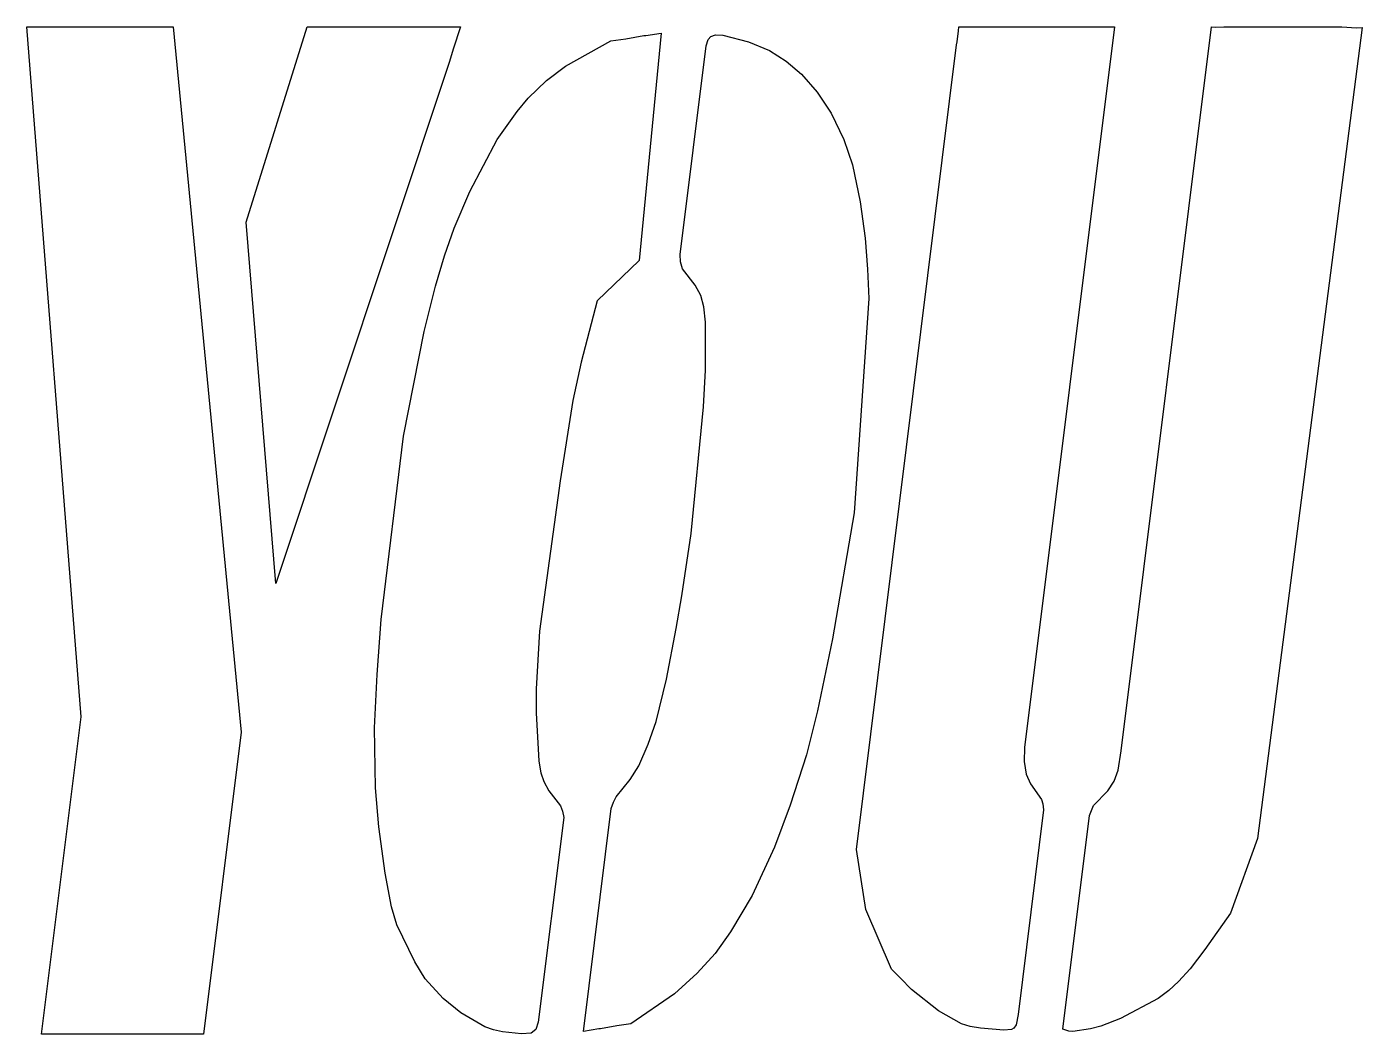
# Model space of a CAD drawing. Header units: inches. Extents: x 3 to 48.1, y 3 to 37.
import ezdxf

# ---------------------------------------------------------------- set-up
doc = ezdxf.new("R2010")
doc.units = ezdxf.units.IN
doc.header["$MEASUREMENT"] = 0
doc.layers.add('CUT', color=1, linetype='Continuous')

msp = doc.modelspace()

# ---------------------------------------------------------------- linework, layer by layer
at = {"layer": 'CUT'}
for points in [[(8.964, 3), (3.499, 3), (4.834, 13.711), (3, 36.999), (7.939, 37), (10.235, 13.194)], [(11.405, 18.21), (10.402, 30.403), (12.46, 37), (17.633, 37), (17.387, 36.239), (17.264, 35.831)], [(36.727, 11.775), (36.869, 11.454), (37.239, 10.927), (37.289, 10.776), (37.315, 10.57), (36.456, 3.666), (36.384, 3.315), (36.312, 3.206), (36.232, 3.158), (35.972, 3.135), (35.185, 3.207), (34.84, 3.265), (34.548, 3.355), (33.772, 3.788), (32.855, 4.509), (32.484, 4.899), (32.184, 5.195), (31.311, 7.216), (30.996, 9.236), (34.377, 36.392), (34.394, 36.493), (34.439, 36.857), (34.456, 37), (39.701, 37), (36.667, 12.682), (36.654, 12.206)], [(43.119, 36.989), (43.401, 36.992), (47.373, 36.999), (47.868, 36.966), (48.067, 36.977), (44.536, 9.603), (43.62, 7.086), (42.753, 5.856), (42.26, 5.213), (41.868, 4.78), (41.538, 4.476), (41.176, 4.212), (39.909, 3.537), (39.245, 3.276), (38.901, 3.181), (38.305, 3.094), (38.167, 3.11), (37.958, 3.171), (38.862, 10.385), (38.998, 10.723), (39.479, 11.213), (39.697, 11.544), (39.828, 11.916), (39.936, 12.56), (42.977, 36.991)], [(14.963, 16.994), (15.712, 23.181), (16.408, 26.72), (16.799, 28.24), (17.099, 29.27), (17.426, 30.204), (17.948, 31.442), (18.872, 33.189), (19.552, 34.141), (19.926, 34.589), (20.538, 35.184), (21.183, 35.673), (22.705, 36.529), (23.22, 36.588), (23.828, 36.698), (23.896, 36.699), (24.407, 36.777), (23.669, 29.108), (22.253, 27.752), (21.713, 25.676), (21.432, 24.385), (21.005, 21.677), (20.308, 16.604), (20.191, 14.654), (20.196, 13.846), (20.283, 12.214), (20.354, 11.823), (20.451, 11.528), (20.621, 11.22), (21.008, 10.711), (21.077, 10.526), (21.12, 10.316), (20.262, 3.411), (20.179, 3.158), (20.018, 3.042), (19.699, 3.019), (19.052, 3.085), (18.753, 3.149), (18.463, 3.256), (17.648, 3.728), (17.055, 4.208), (16.446, 4.866), (16.096, 5.44), (15.492, 6.696), (15.31, 7.297), (15.094, 8.436), (14.882, 9.999), (14.771, 11.322), (14.732, 13.339), (14.825, 15.144)], [(22.891, 11.017), (23.368, 11.6), (23.65, 12.057), (23.972, 12.789), (24.242, 13.55), (24.589, 14.984), (24.912, 16.69), (25.11, 17.791), (25.424, 19.902), (25.843, 24.172), (25.904, 25.407), (25.9, 27.025), (25.845, 27.548), (25.743, 27.931), (25.559, 28.283), (25.132, 28.826), (25.062, 29.061), (25.054, 29.317), (25.933, 36.353), (25.999, 36.571), (26.083, 36.669), (26.245, 36.725), (26.491, 36.717), (27.354, 36.485), (28.059, 36.192), (28.631, 35.841), (29.141, 35.402), (29.675, 34.795), (30.149, 34.086), (30.576, 33.194), (30.863, 32.343), (31.129, 31.088), (31.29, 29.864), (31.372, 28.817), (31.411, 27.828), (30.916, 20.593), (30.189, 16.344), (29.688, 13.912), (29.309, 12.435), (28.763, 10.737), (28.228, 9.315), (27.477, 7.687), (26.752, 6.46), (26.232, 5.727), (25.629, 5.061), (24.861, 4.363), (23.386, 3.35), (22.912, 3.29), (22.359, 3.183), (22.301, 3.183), (21.789, 3.099), (22.727, 10.624), (22.795, 10.829)]]:
    msp.add_lwpolyline(points, close=True, dxfattribs=at)

doc.saveas('drawing.dxf')
